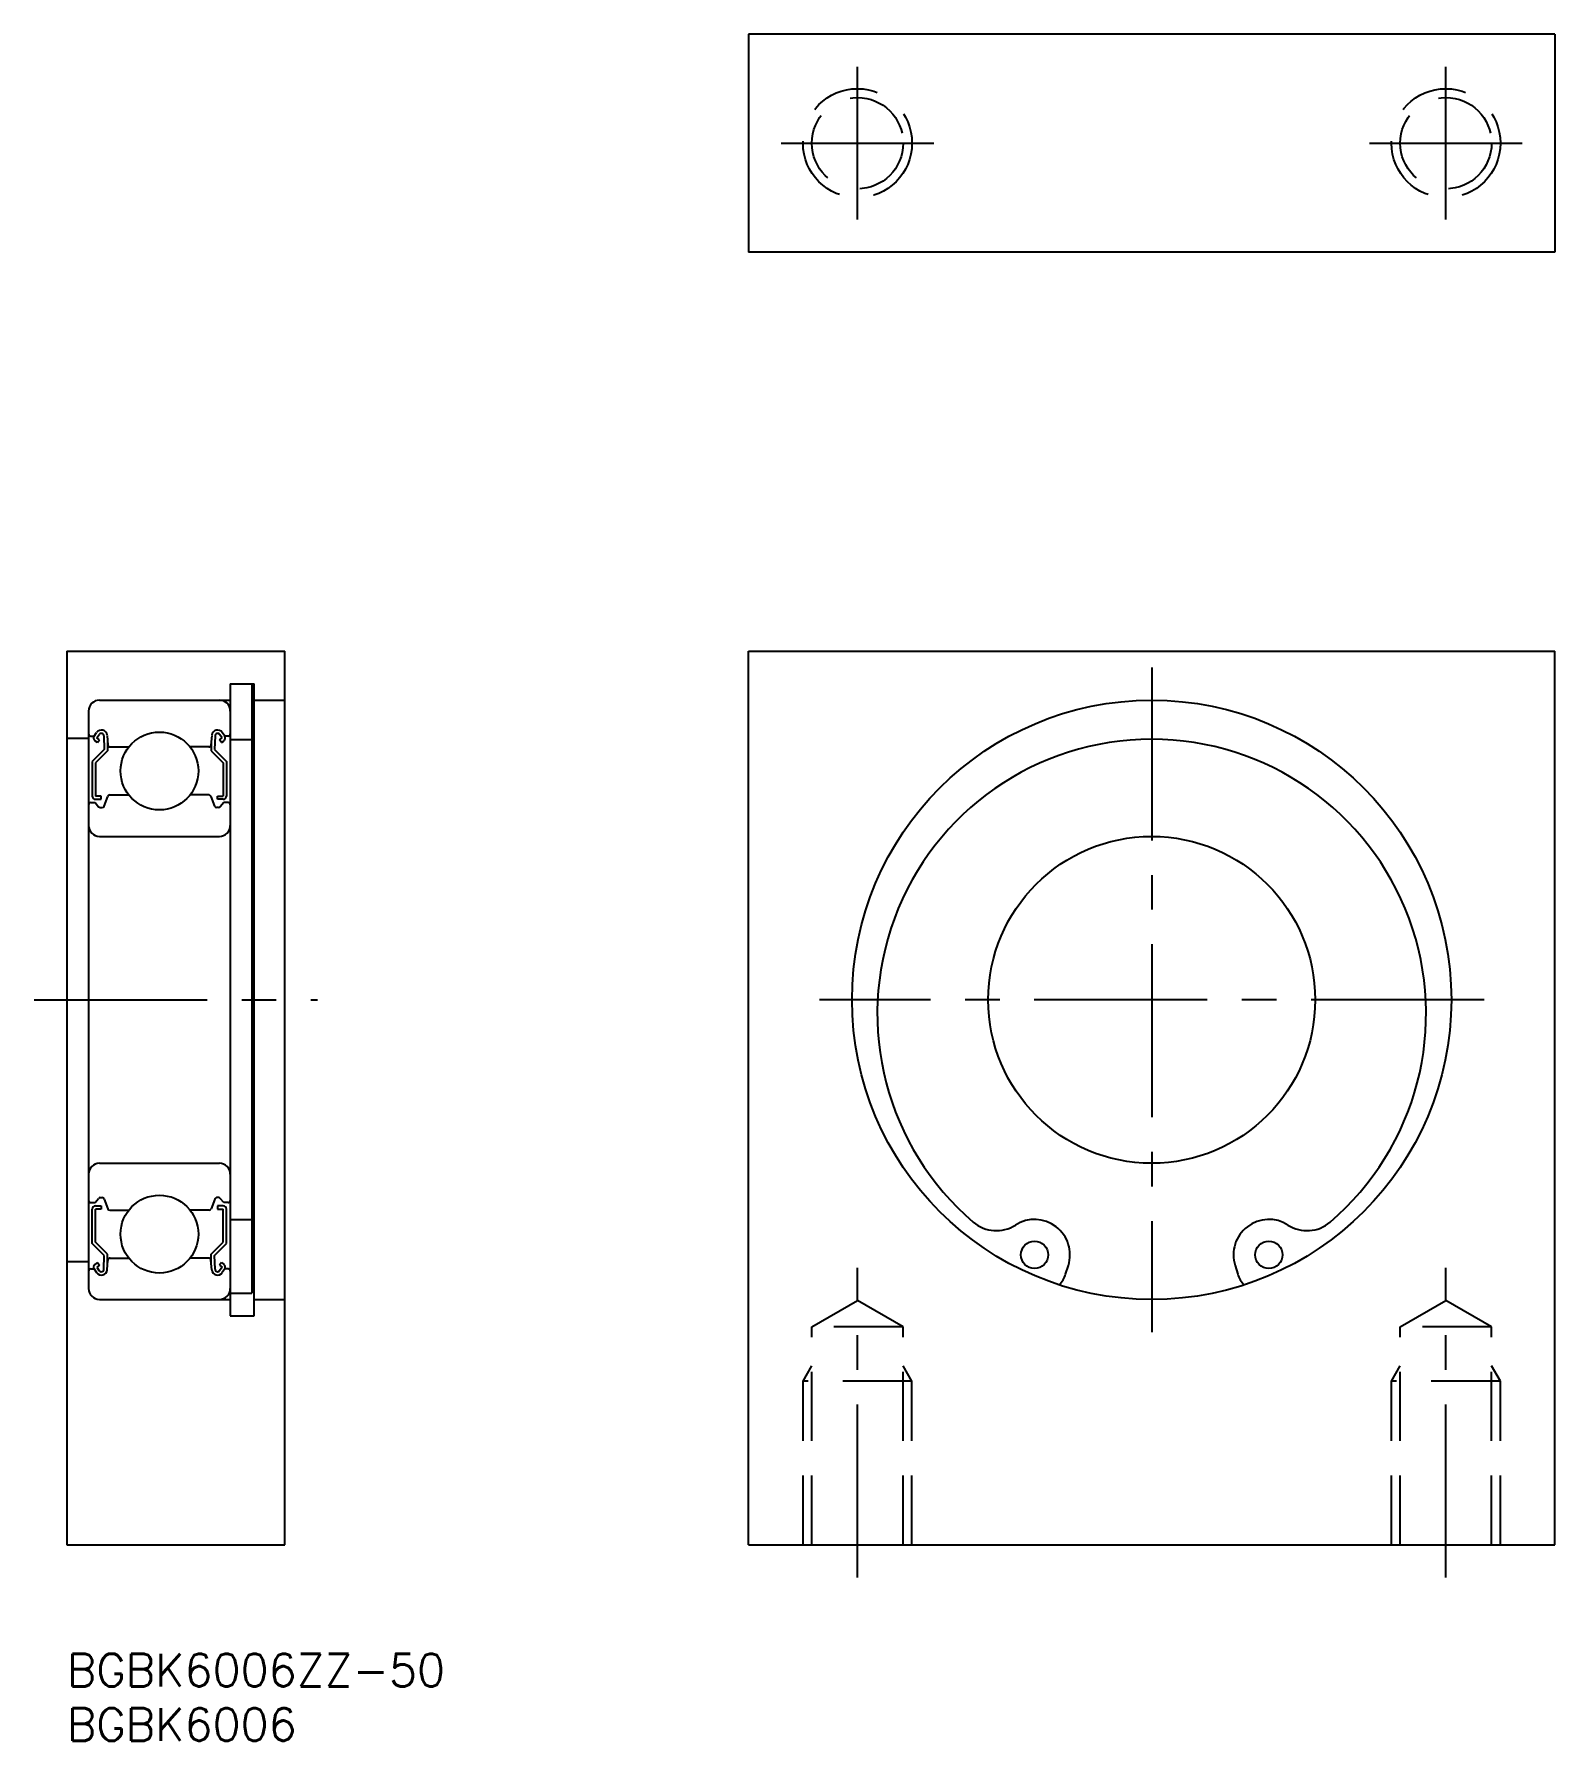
# Model space of a CAD drawing. Extents: x -3 to 137, y -8 to 149.
import ezdxf

# ---------------------------------------------------------------- set-up
doc = ezdxf.new("R2010")
doc.units = 0
doc.header["$LTSCALE"] = 0.5
doc.linetypes.add('CENTER', pattern=[50.8, 31.75, -6.35, 6.35, -6.35])
doc.linetypes.add('DASHED', pattern=[19.05, 12.7, -6.35])
for name, color, linetype in [('MSM_CENTER', 1, 'CENTER'), ('MSM_CONTINUOUS', 7, 'CONTINUOUS'), ('MSM_DASHED', 4, 'DASHED'), ('MSM_PART_NUMBER', 7, 'CONTINUOUS')]:
    doc.layers.add(name, color=color, linetype=linetype)
doc.styles.get("Standard").update_dxf_attribs({"font": 'txt.shx', "height": 3, "bigfont": 'bigfont.shx'})

# ---------------------------------------------------------------- blocks, each defined once
blk = doc.blocks.new('*U4')
at = {"layer": 'MSM_PART_NUMBER'}
blk.add_text('BGBK6006ZZ-50', height=3, dxfattribs=at).set_placement((0, -3))
blk = doc.blocks.new('*U5')
at = {"layer": 'MSM_PART_NUMBER'}
blk.add_text('BGBK6006', height=3, dxfattribs=at).set_placement((0, -8))

msp = doc.modelspace()

# ---------------------------------------------------------------- linework, layer by layer
at = {"layer": 'MSM_CENTER'}
for p, q in [((72.56, 131.61), (72.56, 145.61)), ((126.56, 131.61), (126.56, 145.61)), ((65.56, 138.61), (79.56, 138.61)), ((119.56, 138.61), (133.56, 138.61)), ((99.56, 90.5), (99.56, 29.5)), ((-3, 60), (23, 60)), ((130.06, 60), (69.06, 60)), ((72.56, 7), (72.56, 35.42)), ((126.56, 7), (126.56, 35.42))]:
    msp.add_line(p, q, dxfattribs=at)
at = {"layer": 'MSM_CONTINUOUS'}
for p, q in [((62.56, 148.61), (62.56, 128.61)), ((136.56, 148.61), (62.56, 148.61)), ((136.56, 148.61), (136.56, 128.61)), ((136.56, 128.61), (62.56, 128.61)), ((0, 92), (0, 10)), ((0, 92), (20, 92)), ((20, 10), (20, 92)), ((62.56, 10), (62.56, 92)), ((62.56, 92), (136.56, 92)), ((136.56, 10), (136.56, 92)), ((15, 89), (15, 31)), ((15, 89), (17.2, 89)), ((17, 33.08), (17, 89)), ((17.2, 31), (17.2, 89)), ((2, 86.5), (2, 33.5)), ((3, 87.5), (15, 87.5)), ((17.2, 87.5), (20, 87.5)), ((0, 84), (2, 84)), ((2.2, 84.2), (2.5, 84.2)), ((2.5, 84.2), (2.73, 84.53)), ((2.82, 83.61), (2.57, 83.78)), ((2.75, 84.03), (2.98, 84.36)), ((2.99, 83.85), (2.75, 84.03)), ((2.82, 83.61), (2.99, 83.85)), ((3.4, 84.23), (3.44, 82.97)), ((3.69, 84.27), (3.77, 83.38)), ((3.74, 83.72), (3.74, 82.85)), ((3.97, 83.2), (5.69, 83.2)), ((13.03, 83.2), (11.31, 83.2)), ((13.31, 84.27), (13.23, 83.38)), ((13.26, 83.72), (13.26, 82.85)), ((13.6, 84.23), (13.56, 82.97)), ((14.01, 83.85), (14.25, 84.03)), ((14.18, 83.61), (14.01, 83.85)), ((14.25, 84.03), (14.02, 84.36)), ((14.18, 83.61), (14.43, 83.78)), ((14.5, 84.2), (14.27, 84.53)), ((14.8, 84.2), (14.5, 84.2)), ((14.99, 83.9), (16.99, 83.9)), ((3.44, 82.97), (2.34, 81.87)), ((2.34, 81.87), (2.34, 78.7)), ((3.74, 82.85), (2.64, 81.75)), ((2.64, 81.75), (2.64, 78.7)), ((13.26, 82.85), (14.36, 81.75)), ((13.56, 82.97), (14.66, 81.87)), ((14.36, 81.75), (14.36, 78.7)), ((14.66, 81.87), (14.66, 78.7)), ((3.16, 78.7), (2.64, 78.7)), ((2.64, 78.4), (3.16, 78.4)), ((3.16, 78.4), (3.16, 78.7)), ((3.43, 77.78), (3.76, 78.67)), ((3.95, 78.8), (5.69, 78.8)), ((13.05, 78.8), (11.31, 78.8)), ((13.57, 77.78), (13.24, 78.67)), ((13.84, 78.7), (14.36, 78.7)), ((13.84, 78.4), (13.84, 78.7)), ((14.36, 78.4), (13.84, 78.4)), ((2.2, 78.1), (2.6, 78.1)), ((2.6, 78.1), (2.92, 77.72)), ((3.07, 77.65), (3.25, 77.65)), ((13.93, 77.65), (13.75, 77.65)), ((14.4, 78.1), (14.08, 77.72)), ((14.8, 78.1), (14.4, 78.1)), ((3, 75), (14, 75)), ((3, 45), (14, 45)), ((2.2, 41.4), (2.6, 41.4)), ((2.34, 37.63), (2.34, 40.8)), ((2.6, 41.4), (2.92, 41.78)), ((2.64, 41.1), (3.16, 41.1)), ((2.64, 37.75), (2.64, 40.8)), ((3.16, 40.8), (2.64, 40.8)), ((3.07, 41.85), (3.25, 41.85)), ((3.16, 41.1), (3.16, 40.8)), ((3.43, 41.72), (3.76, 40.83)), ((13.57, 41.72), (13.24, 40.83)), ((13.93, 41.85), (13.75, 41.85)), ((14.36, 41.1), (13.84, 41.1)), ((13.84, 41.1), (13.84, 40.8)), ((13.84, 40.8), (14.36, 40.8)), ((14.4, 41.4), (14.08, 41.78)), ((14.36, 37.75), (14.36, 40.8)), ((14.8, 41.4), (14.4, 41.4)), ((14.66, 37.63), (14.66, 40.8)), ((3.95, 40.7), (5.69, 40.7)), ((13.05, 40.7), (11.31, 40.7)), ((14.99, 39.85), (16.99, 39.85)), ((3.44, 36.53), (2.34, 37.63)), ((3.74, 36.65), (2.64, 37.75)), ((13.26, 36.65), (14.36, 37.75)), ((13.56, 36.53), (14.66, 37.63)), ((3.4, 35.27), (3.44, 36.53)), ((3.69, 35.23), (3.77, 36.12)), ((3.74, 35.78), (3.74, 36.65)), ((3.97, 36.3), (5.69, 36.3)), ((13.03, 36.3), (11.31, 36.3)), ((13.31, 35.23), (13.23, 36.12)), ((13.26, 35.78), (13.26, 36.65)), ((13.6, 35.27), (13.56, 36.53)), ((0, 36), (2, 36)), ((2.2, 35.3), (2.5, 35.3)), ((2.5, 35.3), (2.73, 34.97)), ((2.82, 35.89), (2.57, 35.72)), ((2.99, 35.65), (2.75, 35.47)), ((2.75, 35.47), (2.98, 35.14)), ((2.82, 35.89), (2.99, 35.65)), ((14.18, 35.89), (14.01, 35.65)), ((14.01, 35.65), (14.25, 35.47)), ((14.25, 35.47), (14.02, 35.14)), ((14.18, 35.89), (14.43, 35.72)), ((14.5, 35.3), (14.27, 34.97)), ((14.8, 35.3), (14.5, 35.3)), ((91.66, 34.83), (91.91, 35.63)), ((107.21, 35.63), (107.46, 34.83)), ((14.99, 33.08), (16.99, 33.08)), ((3, 32.5), (15, 32.5)), ((6.05, 32.5), (6.05, 32.5)), ((17.2, 32.5), (20, 32.5)), ((15, 31), (17.2, 31)), ((0, 10), (20, 10)), ((62.56, 10), (136.56, 10))]:
    msp.add_line(p, q, dxfattribs=at)
for centre, radius in [((99.56, 60), 27.5), ((8.5, 81), 3.57), ((99.56, 60), 15), ((8.5, 38.5), 3.57), ((88.81, 36.6), 1.25), ((110.31, 36.6), 1.25)]:
    msp.add_circle(centre, radius, dxfattribs=at)
for centre, radius, start, end in [((3, 86.5), 1, 90, 180), ((14, 86.5), 1, 0, 90), ((3.17, 84.23), 0.53, 5.0651, 144.9356), ((13.83, 84.23), 0.53, 35.0644, 174.9349), ((2.2, 84.4), 0.2, 180, 270), ((2.75, 84.03), 0.3, 144.9356, 235.0377), ((3.17, 84.22), 0.23, 2.1311, 144.9356), ((3.97, 83.4), 0.2, 185.0651, 270), ((13.03, 83.4), 0.2, 270, 354.9349), ((13.83, 84.22), 0.23, 35.0644, 177.8689), ((14.25, 84.03), 0.3, 304.9623, 35.0644), ((14.8, 84.4), 0.2, 270, 0), ((99.56, 58.73), 25.18, 310.5744, 229.4256), ((2.64, 78.7), 0.3, 180, 270), ((3.95, 78.6), 0.2, 90, 159.9703), ((13.05, 78.6), 0.2, 20.0297, 90), ((14.36, 78.7), 0.3, 270, 0), ((2.2, 77.9), 0.2, 90, 180), ((3.07, 77.85), 0.2, 219.9991, 270), ((3.25, 77.85), 0.2, 270, 339.9703), ((13.75, 77.85), 0.2, 200.0297, 270), ((13.93, 77.85), 0.2, 270, 320.0009), ((14.8, 77.9), 0.2, 0, 90), ((3, 76), 1, 180, 270), ((14, 76), 1, 270, 0), ((3, 44), 1, 90, 180), ((14, 44), 1, 0, 90), ((2.2, 41.6), 0.2, 180, 270), ((2.64, 40.8), 0.3, 90, 180), ((3.07, 41.65), 0.2, 90, 140.0009), ((3.25, 41.65), 0.2, 20.0297, 90), ((3.95, 40.9), 0.2, 200.0297, 270), ((13.05, 40.9), 0.2, 270, 339.9703), ((13.75, 41.65), 0.2, 90, 159.9703), ((13.93, 41.65), 0.2, 39.9991, 90), ((14.36, 40.8), 0.3, 0, 90), ((14.8, 41.6), 0.2, 270, 0), ((85.3, 42.07), 3.25, 229.4256, 302.6918), ((88.81, 36.6), 3.25, 342.5755, 122.6918), ((110.31, 36.6), 3.25, 57.3082, 197.4245), ((113.82, 42.07), 3.25, 237.3082, 310.5744), ((3.97, 36.1), 0.2, 90, 174.9349), ((13.03, 36.1), 0.2, 5.0651, 90), ((2.2, 35.1), 0.2, 90, 180), ((2.75, 35.47), 0.3, 124.9623, 215.0644), ((3.17, 35.27), 0.53, 215.0644, 354.9349), ((3.17, 35.28), 0.23, 215.0644, 357.8689), ((13.83, 35.27), 0.53, 185.0651, 324.9356), ((13.83, 35.28), 0.23, 182.1311, 324.9356), ((14.25, 35.47), 0.3, 324.9356, 55.0377), ((14.8, 35.1), 0.2, 0, 90), ((89.27, 35.58), 2.5, 316.0388, 342.5755), ((109.84, 35.58), 2.5, 197.4245, 223.9612), ((3, 33.5), 1, 180, 270), ((14, 33.5), 1, 270, 0)]:
    msp.add_arc(centre, radius, start, end, dxfattribs=at)
at = {"layer": 'MSM_DASHED'}
for p, q in [((68.37, 30), (72.56, 32.42)), ((76.75, 30), (72.56, 32.42)), ((122.37, 30), (126.56, 32.42)), ((130.75, 30), (126.56, 32.42)), ((76.75, 30), (68.37, 30)), ((68.37, 10), (68.37, 30)), ((76.75, 10), (76.75, 30)), ((130.75, 30), (122.37, 30)), ((122.37, 10), (122.37, 30)), ((130.75, 10), (130.75, 30)), ((67.56, 25), (68.37, 26.41)), ((77.56, 25), (76.75, 26.41)), ((121.56, 25), (122.37, 26.41)), ((131.56, 25), (130.75, 26.41)), ((77.56, 25), (67.56, 25)), ((67.56, 10), (67.56, 25)), ((77.56, 10), (77.56, 25)), ((131.56, 25), (121.56, 25)), ((121.56, 10), (121.56, 25)), ((131.56, 10), (131.56, 25))]:
    msp.add_line(p, q, dxfattribs=at)
for centre, radius in [((72.56, 138.61), 5), ((72.56, 138.61), 4.19), ((126.56, 138.61), 5), ((126.56, 138.61), 4.19)]:
    msp.add_circle(centre, radius, dxfattribs=at)

# ---------------------------------------------------------------- block references
at = {"layer": 'MSM_CONTINUOUS'}
for name in ['*U4', '*U5']:
    msp.add_blockref(name, (0, 0), dxfattribs=at)

doc.saveas('drawing.dxf')
